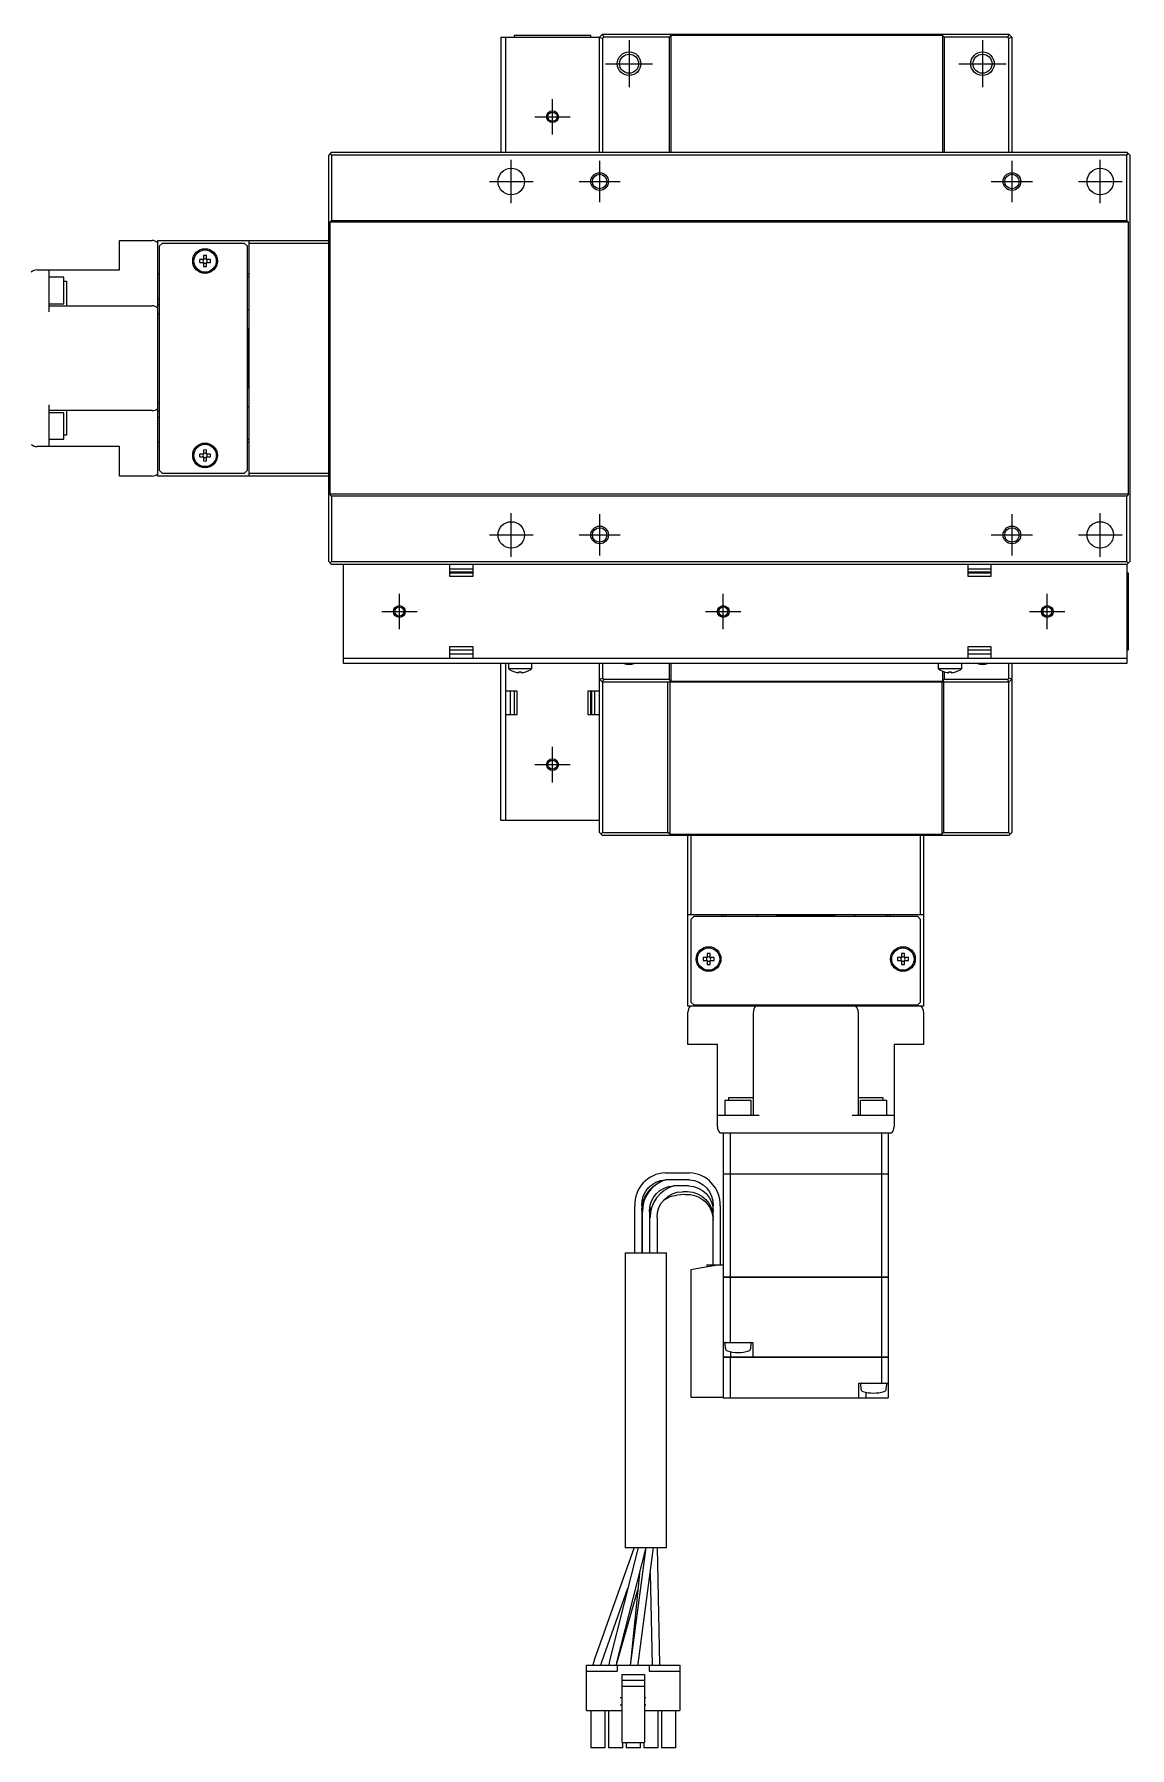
# Model space of a CAD drawing. Extents: x 0 to 803, y -8 to 480.
# Drawn here: x 617.3 to 803.3, y 96.7 to 387.6 of the extents above; entities that cross this region are included whole.
import ezdxf

# ---------------------------------------------------------------- set-up
doc = ezdxf.new("R2010")
doc.units = 0
doc.header["$LTSCALE"] = 0.5
doc.linetypes.add('CENTER', pattern=[50.8, 31.75, -6.35, 6.35, -6.35])
for name, color, linetype in [('MSM_CENTER', 1, 'CENTER'), ('MSM_CONTINUOUS', 7, 'CONTINUOUS'), ('MSM_NARROW', 5, 'CONTINUOUS')]:
    doc.layers.add(name, color=color, linetype=linetype)

msp = doc.modelspace()

# ---------------------------------------------------------------- linework, layer by layer
at = {"layer": 'MSM_CENTER'}
for p, q in [((718.27, 386.61), (718.27, 378.61)), ((778.27, 386.61), (778.27, 378.61)), ((714.27, 382.61), (722.27, 382.61)), ((774.27, 382.61), (782.27, 382.61)), ((705.27, 370.61), (705.27, 376.61)), ((702.27, 373.61), (708.27, 373.61)), ((698.27, 358.91), (698.27, 366.31)), ((713.27, 366.11), (713.27, 359.11)), ((783.27, 366.11), (783.27, 359.11)), ((798.27, 358.91), (798.27, 366.31)), ((694.57, 362.61), (701.97, 362.61)), ((709.77, 362.61), (716.77, 362.61)), ((779.77, 362.61), (786.77, 362.61)), ((794.57, 362.61), (801.97, 362.61)), ((698.27, 298.91), (698.27, 306.31)), ((713.27, 306.11), (713.27, 299.11)), ((783.27, 306.11), (783.27, 299.11)), ((798.27, 298.91), (798.27, 306.31)), ((694.57, 302.61), (701.97, 302.61)), ((709.77, 302.61), (716.77, 302.61)), ((779.77, 302.61), (786.77, 302.61)), ((794.57, 302.61), (801.97, 302.61)), ((679.27, 286.61), (679.27, 292.61)), ((734.27, 286.61), (734.27, 292.61)), ((789.27, 286.61), (789.27, 292.61)), ((676.27, 289.61), (682.27, 289.61)), ((731.27, 289.61), (737.27, 289.61)), ((786.27, 289.61), (792.27, 289.61)), ((705.27, 260.61), (705.27, 266.61)), ((702.27, 263.61), (708.27, 263.61))]:
    msp.add_line(p, q, dxfattribs=at)
at = {"layer": 'MSM_CONTINUOUS'}
for p, q in [((696.47, 387.11), (713.27, 387.11)), ((696.47, 387.11), (696.47, 367.61)), ((697.27, 387.11), (697.27, 367.61)), ((711.77, 387.41), (698.77, 387.41)), ((698.77, 387.41), (698.77, 387.11)), ((711.77, 387.11), (711.77, 387.41)), ((713.27, 387.11), (713.77, 387.61)), ((713.27, 387.11), (713.77, 386.9)), ((713.27, 367.61), (713.27, 387.11)), ((713.77, 387.61), (782.77, 387.61)), ((713.98, 387.11), (713.77, 387.61)), ((713.98, 387.11), (713.77, 386.9)), ((713.77, 386.9), (713.77, 367.61)), ((725.07, 387.11), (713.98, 387.11)), ((725.07, 387.11), (725.37, 387.41)), ((725.07, 387.11), (725.07, 367.61)), ((771.47, 387.41), (725.37, 387.41)), ((725.37, 387.41), (725.37, 367.61)), ((771.47, 387.41), (771.77, 387.11)), ((771.47, 387.41), (771.47, 367.61)), ((782.57, 387.11), (771.77, 387.11)), ((771.77, 387.11), (771.77, 367.61)), ((782.77, 387.61), (782.57, 387.11)), ((782.77, 386.9), (782.57, 387.11)), ((782.77, 387.61), (783.27, 387.11)), ((783.27, 387.11), (782.77, 386.9)), ((782.77, 367.61), (782.77, 386.9)), ((783.27, 387.11), (783.27, 367.61)), ((667.77, 367.61), (667.27, 367.11)), ((667.27, 298.11), (667.27, 367.11)), ((667.52, 367.36), (667.77, 367.11)), ((667.77, 367.61), (802.77, 367.61)), ((667.77, 367.11), (667.77, 356.01)), ((802.77, 367.11), (667.77, 367.11)), ((803.27, 367.11), (802.77, 367.61)), ((802.77, 367.11), (803.02, 367.36)), ((802.77, 356.01), (802.77, 367.11)), ((803.27, 367.11), (803.27, 298.11)), ((667.47, 355.71), (667.77, 356.01)), ((667.47, 355.71), (667.47, 309.51)), ((803.07, 355.71), (667.47, 355.71)), ((667.77, 356.01), (802.77, 356.01)), ((802.77, 356.01), (803.07, 355.71)), ((803.07, 309.51), (803.07, 355.71)), ((631.77, 347.61), (631.77, 352.61)), ((631.77, 352.61), (637.27, 352.61)), ((638.27, 352.61), (667.27, 352.61)), ((638.27, 312.61), (638.27, 352.61)), ((638.97, 352.11), (638.47, 351.61)), ((652.97, 352.11), (638.97, 352.11)), ((653.47, 351.61), (652.97, 352.11)), ((653.77, 312.61), (653.77, 352.61)), ((667.27, 352.11), (653.77, 352.11)), ((638.47, 351.61), (638.47, 313.61)), ((646.03, 349.35), (645.36, 349.35)), ((646.03, 350.03), (646.03, 349.35)), ((646.51, 349.35), (646.51, 350.03)), ((647.19, 349.35), (646.51, 349.35)), ((653.47, 313.61), (653.47, 351.61)), ((617.77, 347.61), (631.77, 347.61)), ((619.77, 347.61), (619.77, 340.51)), ((622.27, 346.36), (619.77, 346.36)), ((622.27, 341.86), (622.27, 346.36)), ((638.47, 346.86), (638.27, 346.86)), ((645.36, 348.87), (646.03, 348.87)), ((646.03, 348.87), (646.03, 348.19)), ((646.51, 348.19), (646.51, 348.87)), ((646.51, 348.87), (647.19, 348.87)), ((653.77, 346.86), (653.47, 346.86)), ((653.77, 346.36), (653.47, 346.36)), ((622.27, 345.69), (622.77, 345.69)), ((622.77, 345.69), (622.77, 341.51)), ((619.77, 341.86), (622.27, 341.86)), ((619.77, 341.51), (637.27, 341.51)), ((638.47, 342.61), (638.27, 342.61)), ((638.47, 341.61), (638.27, 341.61)), ((653.47, 340.86), (653.77, 340.86)), ((638.47, 340.11), (638.27, 340.11)), ((653.57, 337.61), (653.47, 337.61)), ((653.57, 327.61), (653.57, 337.61)), ((653.77, 337.41), (653.57, 337.61)), ((653.47, 327.61), (653.57, 327.61)), ((653.57, 327.61), (653.77, 327.81)), ((619.77, 324.71), (619.77, 317.61)), ((637.27, 323.71), (619.77, 323.71)), ((622.27, 323.36), (619.77, 323.36)), ((622.27, 318.86), (622.27, 323.36)), ((622.77, 323.71), (622.77, 319.53)), ((638.27, 325.11), (638.47, 325.11)), ((638.47, 323.61), (638.27, 323.61)), ((653.77, 324.36), (653.47, 324.36)), ((638.27, 322.61), (638.47, 322.61)), ((631.77, 317.61), (617.77, 317.61)), ((619.77, 318.86), (622.27, 318.86)), ((622.77, 319.53), (622.27, 319.53)), ((631.77, 312.61), (631.77, 317.61)), ((638.27, 318.36), (638.47, 318.36)), ((653.47, 318.86), (653.77, 318.86)), ((653.47, 318.36), (653.77, 318.36)), ((646.03, 316.35), (645.36, 316.35)), ((645.36, 315.87), (646.03, 315.87)), ((646.03, 317.03), (646.03, 316.35)), ((646.03, 315.87), (646.03, 315.19)), ((646.51, 316.35), (646.51, 317.03)), ((647.19, 316.35), (646.51, 316.35)), ((646.51, 315.19), (646.51, 315.87)), ((646.51, 315.87), (647.19, 315.87)), ((637.27, 312.61), (631.77, 312.61)), ((667.27, 312.61), (638.27, 312.61)), ((638.47, 313.61), (638.97, 313.11)), ((638.97, 313.11), (652.97, 313.11)), ((652.97, 313.11), (653.47, 313.61)), ((653.77, 313.11), (667.27, 313.11)), ((667.77, 309.21), (667.47, 309.51)), ((803.07, 309.51), (667.47, 309.51)), ((667.77, 309.21), (667.77, 298.11)), ((802.77, 309.21), (667.77, 309.21)), ((803.07, 309.51), (802.77, 309.21)), ((802.77, 298.11), (802.77, 309.21)), ((667.27, 298.11), (667.77, 297.61)), ((667.77, 298.11), (667.52, 297.86)), ((667.77, 298.11), (802.77, 298.11)), ((802.77, 297.61), (667.77, 297.61)), ((669.77, 280.81), (669.77, 297.61)), ((687.77, 297.61), (687.77, 295.61)), ((691.77, 296.81), (687.77, 296.81)), ((691.77, 295.61), (691.77, 297.61)), ((775.77, 297.61), (775.77, 295.61)), ((779.77, 296.81), (775.77, 296.81)), ((779.77, 295.61), (779.77, 297.61)), ((802.77, 297.61), (803.27, 298.11)), ((803.02, 297.86), (802.77, 298.11)), ((802.77, 297.61), (802.77, 280.81)), ((691.77, 296.31), (687.77, 296.31)), ((691.77, 296.11), (687.77, 296.11)), ((687.77, 295.61), (691.77, 295.61)), ((779.77, 296.31), (775.77, 296.31)), ((779.77, 296.11), (775.77, 296.11)), ((775.77, 295.61), (779.77, 295.61)), ((803.07, 296.11), (802.77, 296.11)), ((803.07, 283.11), (803.07, 296.11)), ((687.77, 283.61), (687.77, 281.61)), ((691.77, 283.61), (687.77, 283.61)), ((687.77, 283.11), (691.77, 283.11)), ((687.77, 282.41), (691.77, 282.41)), ((691.77, 281.61), (691.77, 283.61)), ((779.77, 283.61), (775.77, 283.61)), ((775.77, 283.61), (775.77, 281.61)), ((775.77, 283.11), (779.77, 283.11)), ((775.77, 282.41), (779.77, 282.41)), ((779.77, 281.61), (779.77, 283.61)), ((802.77, 283.11), (803.07, 283.11)), ((802.77, 281.61), (669.77, 281.61)), ((802.77, 280.81), (669.77, 280.81)), ((696.47, 254.11), (696.47, 280.81)), ((697.27, 280.81), (697.27, 254.11)), ((697.77, 280.81), (697.77, 279.91)), ((697.77, 279.91), (701.77, 279.91)), ((698.82, 279.36), (698.85, 279.36)), ((699.57, 279.36), (699.97, 279.36)), ((699.57, 279.22), (699.57, 279.36)), ((699.97, 279.36), (699.97, 279.22)), ((700.7, 279.36), (700.72, 279.36)), ((701.77, 279.91), (701.77, 280.81)), ((713.27, 252.11), (713.27, 280.81)), ((713.77, 280.81), (713.77, 278.32)), ((725.07, 280.81), (725.07, 278.11)), ((725.37, 280.81), (725.37, 277.81)), ((770.77, 280.81), (770.77, 279.91)), ((770.77, 279.91), (774.77, 279.91)), ((771.47, 279.49), (771.47, 277.81)), ((771.77, 279.37), (771.77, 278.11)), ((771.82, 279.36), (771.85, 279.36)), ((772.57, 279.36), (772.97, 279.36)), ((772.57, 279.22), (772.57, 279.36)), ((772.97, 279.36), (772.97, 279.22)), ((773.7, 279.36), (773.72, 279.36)), ((774.77, 279.91), (774.77, 280.81)), ((782.77, 278.32), (782.77, 280.81)), ((783.27, 280.81), (783.27, 252.11)), ((713.27, 278.11), (713.77, 278.32)), ((713.77, 277.61), (713.27, 278.11)), ((713.77, 278.32), (713.98, 278.11)), ((713.77, 277.61), (713.98, 278.11)), ((782.77, 277.61), (713.77, 277.61)), ((713.77, 277.61), (713.77, 252.11)), ((713.98, 278.11), (725.07, 278.11)), ((724.87, 252.11), (724.87, 277.61)), ((725.37, 277.81), (725.07, 278.11)), ((725.17, 277.61), (725.17, 251.81)), ((725.37, 277.81), (771.47, 277.81)), ((771.37, 277.61), (771.37, 251.81)), ((771.77, 278.11), (771.47, 277.81)), ((771.67, 277.61), (771.67, 252.11)), ((771.77, 278.11), (782.57, 278.11)), ((782.57, 278.11), (782.77, 278.32)), ((782.77, 277.61), (782.57, 278.11)), ((783.27, 278.11), (782.77, 278.32)), ((783.27, 278.11), (782.77, 277.61)), ((782.77, 252.11), (782.77, 277.61)), ((699.27, 276.11), (697.27, 276.11)), ((698.07, 276.11), (698.07, 272.11)), ((698.77, 276.11), (698.77, 272.11)), ((699.27, 272.11), (699.27, 276.11)), ((713.27, 276.11), (711.27, 276.11)), ((711.27, 276.11), (711.27, 272.11)), ((711.77, 272.11), (711.77, 276.11)), ((711.97, 272.11), (711.97, 276.11)), ((712.47, 272.11), (712.47, 276.11)), ((697.27, 272.11), (699.27, 272.11)), ((711.27, 272.11), (713.27, 272.11)), ((713.27, 254.11), (696.47, 254.11)), ((713.27, 252.11), (713.77, 251.61)), ((713.52, 251.86), (713.77, 252.11)), ((713.77, 252.11), (724.87, 252.11)), ((782.77, 251.61), (713.77, 251.61)), ((725.17, 251.81), (724.87, 252.11)), ((725.17, 251.81), (771.37, 251.81)), ((728.27, 222.61), (728.27, 251.61)), ((728.77, 251.61), (728.77, 238.11)), ((767.77, 238.11), (767.77, 251.61)), ((768.27, 251.61), (768.27, 222.61)), ((771.67, 252.11), (771.37, 251.81)), ((771.67, 252.11), (782.77, 252.11)), ((782.77, 252.11), (783.02, 251.86)), ((782.77, 251.61), (783.27, 252.11)), ((768.27, 238.11), (728.27, 238.11)), ((729.27, 237.81), (728.77, 237.31)), ((728.77, 237.31), (728.77, 223.31)), ((767.27, 237.81), (729.27, 237.81)), ((734.02, 238.11), (734.02, 237.81)), ((734.52, 238.11), (734.52, 237.81)), ((740.02, 237.81), (740.02, 238.11)), ((743.47, 238.11), (743.27, 237.91)), ((753.27, 237.91), (743.27, 237.91)), ((743.27, 237.91), (743.27, 237.81)), ((753.27, 237.91), (753.07, 238.11)), ((753.27, 237.81), (753.27, 237.91)), ((756.52, 238.11), (756.52, 237.81)), ((762.02, 237.81), (762.02, 238.11)), ((762.52, 237.81), (762.52, 238.11)), ((767.77, 237.31), (767.27, 237.81)), ((767.77, 223.31), (767.77, 237.31)), ((731.53, 230.85), (730.86, 230.85)), ((730.86, 230.37), (731.53, 230.37)), ((731.53, 231.53), (731.53, 230.85)), ((731.53, 230.37), (731.53, 229.69)), ((732.01, 230.85), (732.01, 231.53)), ((732.69, 230.85), (732.01, 230.85)), ((732.01, 229.69), (732.01, 230.37)), ((732.01, 230.37), (732.69, 230.37)), ((764.53, 230.85), (763.86, 230.85)), ((763.86, 230.37), (764.53, 230.37)), ((764.53, 231.53), (764.53, 230.85)), ((764.53, 230.37), (764.53, 229.69)), ((765.01, 230.85), (765.01, 231.53)), ((765.69, 230.85), (765.01, 230.85)), ((765.01, 229.69), (765.01, 230.37)), ((765.01, 230.37), (765.69, 230.37)), ((768.27, 222.61), (728.27, 222.61)), ((728.27, 216.11), (728.27, 221.61)), ((728.77, 223.31), (729.27, 222.81)), ((729.27, 222.81), (767.27, 222.81)), ((734.02, 222.81), (734.02, 222.61)), ((738.27, 222.81), (738.27, 222.61)), ((739.27, 222.81), (739.27, 222.61)), ((739.37, 204.11), (739.37, 221.61)), ((740.77, 222.81), (740.77, 222.61)), ((755.77, 222.61), (755.77, 222.81)), ((757.17, 221.61), (757.17, 204.11)), ((757.27, 222.81), (757.27, 222.61)), ((758.27, 222.61), (758.27, 222.81)), ((762.52, 222.61), (762.52, 222.81)), ((767.27, 222.81), (767.77, 223.31)), ((768.27, 221.61), (768.27, 216.11)), ((733.27, 216.11), (728.27, 216.11)), ((733.27, 202.11), (733.27, 216.11)), ((763.27, 216.11), (763.27, 202.11)), ((768.27, 216.11), (763.27, 216.11)), ((739.02, 206.61), (734.52, 206.61)), ((734.52, 206.61), (734.52, 204.11)), ((735.19, 206.61), (735.19, 207.11)), ((735.19, 207.11), (739.37, 207.11)), ((739.02, 204.11), (739.02, 206.61)), ((757.17, 207.11), (761.35, 207.11)), ((762.02, 206.61), (757.52, 206.61)), ((757.52, 206.61), (757.52, 204.11)), ((761.35, 207.11), (761.35, 206.61)), ((762.02, 204.11), (762.02, 206.61)), ((733.27, 204.11), (740.37, 204.11)), ((756.17, 204.11), (763.27, 204.11)), ((733.66, 201.11), (762.89, 201.11)), ((734.27, 201.11), (734.27, 194.12)), ((735.43, 201.11), (735.43, 194.12)), ((761.12, 201.11), (761.12, 194.12)), ((762.27, 201.11), (762.27, 194.12)), ((724.43, 194.31), (728.52, 194.31)), ((728.52, 193.11), (724.43, 193.11)), ((724.43, 193.1), (724.47, 193.11)), ((728.36, 192.11), (725.89, 192.11)), ((734.27, 194.12), (762.27, 194.12)), ((734.27, 194.11), (734.27, 156.11)), ((762.27, 194.11), (734.27, 194.11)), ((734.28, 194.11), (734.28, 194.12)), ((735.43, 194.11), (735.43, 194.12)), ((735.43, 194.11), (735.43, 176.62)), ((761.12, 194.11), (761.12, 194.12)), ((761.12, 194.11), (761.12, 176.62)), ((762.26, 194.11), (762.26, 194.12)), ((762.27, 194.11), (762.27, 176.62)), ((727.76, 190.64), (726.37, 190.51)), ((728.21, 191.11), (727.33, 191.11)), ((719.22, 180.71), (719.22, 188.71)), ((720.42, 188.71), (720.42, 180.71)), ((720.52, 180.71), (720.52, 187.71)), ((721.88, 188.42), (721.72, 187.21)), ((721.72, 187.71), (721.72, 180.71)), ((721.82, 187.71), (721.88, 188.42)), ((721.82, 180.71), (721.82, 187.71)), ((721.88, 188.42), (721.88, 188.45)), ((721.88, 188.45), (721.88, 188.42)), ((723.02, 186.71), (723.02, 180.71)), ((732.52, 178.71), (732.52, 188.71)), ((732.52, 186.23), (732.52, 186.47)), ((733.72, 188.71), (733.72, 178.71)), ((717.62, 180.71), (724.62, 180.71)), ((717.62, 180.71), (717.62, 130.71)), ((724.62, 130.71), (724.62, 180.71)), ((730.26, 178.11), (728.77, 177.85)), ((728.77, 177.85), (728.77, 156.21)), ((733.67, 178.71), (730.26, 178.11)), ((731.47, 178.71), (731.47, 178.32)), ((731.47, 178.71), (734.27, 178.71)), ((734.27, 176.62), (762.27, 176.62)), ((762.27, 176.61), (734.27, 176.61)), ((734.28, 176.61), (734.28, 176.62)), ((735.43, 176.61), (735.43, 176.62)), ((735.43, 176.61), (735.43, 165.51)), ((761.12, 176.61), (761.12, 176.62)), ((761.12, 176.61), (761.12, 163.01)), ((762.26, 176.61), (762.26, 176.62)), ((762.27, 176.61), (762.27, 163.01)), ((734.27, 165.51), (739.27, 165.51)), ((734.27, 163.01), (762.27, 163.01)), ((762.27, 163), (734.27, 163)), ((734.28, 163.01), (734.28, 163)), ((734.54, 165.29), (734.61, 164.53)), ((735.43, 163.01), (735.43, 163)), ((735.43, 163), (735.43, 156.11)), ((735.52, 163.01), (735.52, 163.94)), ((738.94, 164.53), (739.01, 165.29)), ((739.27, 165.51), (739.27, 163.01)), ((761.12, 163.01), (761.12, 163)), ((761.12, 163), (761.12, 158.61)), ((762.26, 163.01), (762.26, 163)), ((762.27, 163), (762.27, 156.11)), ((757.27, 156.11), (757.27, 158.61)), ((757.27, 158.61), (762.27, 158.61)), ((757.54, 158.4), (757.61, 157.64)), ((761.94, 157.64), (762.01, 158.4)), ((728.77, 156.21), (734.27, 156.21)), ((734.27, 156.11), (762.27, 156.11)), ((758.52, 156.11), (758.52, 157.05)), ((719.13, 130.71), (712.4, 111.75)), ((719.8, 130.71), (714.95, 111.47)), ((716.21, 111.16), (721.09, 130.49)), ((717.62, 130.71), (724.62, 130.71)), ((721.12, 130.71), (718.52, 111.12)), ((719.81, 110.95), (722.43, 130.71)), ((723.47, 110.89), (723.07, 130.71)), ((720.03, 126.29), (718.51, 111.12)), ((721.86, 126.41), (722.17, 110.86)), ((713.63, 111.32), (718.05, 123.78)), ((716.24, 111.21), (719.75, 123.53)), ((711.02, 110.71), (726.87, 110.71)), ((711.02, 103.06), (711.02, 110.71)), ((712.4, 111.75), (712.14, 110.71)), ((712.4, 111.74), (712.14, 110.71)), ((712.4, 111.75), (712.4, 111.74)), ((713.46, 110.71), (713.63, 111.32)), ((713.63, 111.31), (713.63, 111.32)), ((714.95, 111.47), (714.81, 110.71)), ((716.12, 110.71), (716.21, 111.16)), ((716.13, 110.71), (716.24, 111.21)), ((716.22, 110.71), (716.22, 109.69)), ((718.51, 111.12), (718.48, 110.71)), ((718.52, 111.12), (718.48, 110.71)), ((719.79, 110.71), (719.81, 110.95)), ((721.68, 110.71), (721.68, 109.69)), ((722.17, 110.86), (722.17, 110.71)), ((723.47, 110.82), (723.47, 110.89)), ((723.47, 110.71), (723.47, 110.89)), ((723.47, 110.71), (723.47, 110.82)), ((726.87, 110.71), (726.87, 103.06)), ((711.02, 109.69), (716.22, 109.69)), ((717.02, 109.16), (720.88, 109.16)), ((717.02, 109.16), (717.02, 97.6)), ((717.02, 108.16), (720.88, 108.16)), ((720.88, 109.16), (720.88, 97.6)), ((721.68, 109.69), (726.87, 109.69)), ((717.02, 105.16), (716.77, 105.16)), ((717.02, 107.14), (720.88, 107.14)), ((721.13, 105.16), (720.88, 105.16)), ((711.02, 103.06), (717.02, 103.06)), ((711.75, 103.06), (711.75, 96.71)), ((714.15, 103.06), (714.15, 96.71)), ((714.75, 103.06), (714.75, 96.71)), ((716.77, 104.01), (717.02, 104.01)), ((720.88, 104.01), (721.13, 104.01)), ((720.88, 103.06), (726.87, 103.06)), ((723.15, 103.06), (723.15, 96.71)), ((723.75, 103.06), (723.75, 96.71)), ((726.15, 103.06), (726.15, 96.71)), ((714.15, 96.71), (711.75, 96.71)), ((717.15, 96.71), (714.75, 96.71)), ((717.02, 97.6), (720.88, 97.6)), ((717.15, 97.6), (717.15, 96.71)), ((717.75, 97.6), (717.75, 96.71)), ((720.15, 96.71), (717.75, 96.71)), ((720.15, 97.6), (720.15, 96.71)), ((720.75, 97.6), (720.75, 96.71)), ((723.15, 96.71), (720.75, 96.71)), ((726.15, 96.71), (723.75, 96.71))]:
    msp.add_line(p, q, dxfattribs=at)
for centre, radius in [((718.27, 382.61), 1.62), ((778.27, 382.61), 1.62), ((705.27, 373.61), 0.783), ((698.27, 362.61), 2.25), ((713.27, 362.61), 1.23), ((783.27, 362.61), 1.23), ((798.27, 362.61), 2.25), ((646.27, 349.11), 2.1), ((646.27, 349.11), 1.9), ((646.27, 316.11), 2.1), ((646.27, 316.11), 1.9), ((698.27, 302.61), 2.25), ((713.27, 302.61), 1.23), ((783.27, 302.61), 1.23), ((798.27, 302.61), 2.25), ((679.27, 289.61), 0.783), ((734.27, 289.61), 0.783), ((789.27, 289.61), 0.783), ((705.27, 263.61), 0.783), ((731.77, 230.61), 2.1), ((731.77, 230.61), 1.9), ((764.77, 230.61), 2.1), ((764.77, 230.61), 1.9)]:
    msp.add_circle(centre, radius, dxfattribs=at)
for centre, radius, start, end in [((637.27, 351.11), 1.5, 48.1897, 90), ((646.27, 349.11), 0.95, 165.3667, 194.6333), ((646.27, 349.11), 0.365, 138.8496, 221.1504), ((646.27, 349.11), 0.95, 75.3667, 104.6333), ((646.27, 349.11), 0.365, 48.8496, 131.1504), ((646.27, 349.11), 0.365, 318.8496, 41.1504), ((646.27, 349.11), 0.95, 345.3667, 14.6333), ((617.77, 346.11), 1.5, 90, 131.8103), ((646.27, 349.11), 0.365, 228.8496, 311.1504), ((646.27, 349.11), 0.95, 255.3667, 284.6333), ((637.27, 340.01), 1.5, 48.1897, 90), ((637.27, 325.21), 1.5, 270, 311.8103), ((617.77, 319.11), 1.5, 228.1897, 270), ((646.27, 316.11), 0.95, 165.3667, 194.6333), ((646.27, 316.11), 0.365, 138.8496, 221.1504), ((646.27, 316.11), 0.95, 75.3667, 104.6333), ((646.27, 316.11), 0.365, 48.8496, 131.1504), ((646.27, 316.11), 0.365, 228.8496, 311.1504), ((646.27, 316.11), 0.95, 255.3667, 284.6333), ((646.27, 316.11), 0.365, 318.8496, 41.1504), ((646.27, 316.11), 0.95, 345.3667, 14.6333), ((637.27, 314.11), 1.5, 270, 311.8103), ((699.77, 282.41), 3.2, 231.3178, 252.73), ((699.77, 282.41), 3.19, 253.0947, 266.4097), ((699.77, 282.41), 3.19, 273.5903, 286.9053), ((699.77, 282.41), 3.2, 287.27, 308.6822), ((772.77, 282.41), 3.2, 231.3178, 252.73), ((772.77, 282.41), 3.19, 253.0947, 266.4097), ((772.77, 282.41), 3.19, 273.5903, 286.9053), ((772.77, 282.41), 3.2, 287.27, 308.6822), ((731.77, 230.61), 0.95, 165.3667, 194.6333), ((731.77, 230.61), 0.365, 138.8496, 221.1504), ((731.77, 230.61), 0.95, 75.3667, 104.6333), ((731.77, 230.61), 0.365, 48.8496, 131.1504), ((731.77, 230.61), 0.365, 228.8496, 311.1504), ((731.77, 230.61), 0.365, 318.8496, 41.1504), ((731.77, 230.61), 0.95, 345.3667, 14.6333), ((764.77, 230.61), 0.95, 165.3667, 194.6333), ((764.77, 230.61), 0.365, 138.8496, 221.1504), ((764.77, 230.61), 0.95, 75.3667, 104.6333), ((764.77, 230.61), 0.365, 48.8496, 131.1504), ((764.77, 230.61), 0.365, 228.8496, 311.1504), ((764.77, 230.61), 0.365, 318.8496, 41.1504), ((764.77, 230.61), 0.95, 345.3667, 14.6333), ((731.77, 230.61), 0.95, 255.3667, 284.6333), ((764.77, 230.61), 0.95, 255.3667, 284.6333), ((729.77, 221.61), 1.5, 138.1897, 180), ((740.87, 221.61), 1.5, 138.1897, 180), ((755.67, 221.61), 1.5, 0, 41.8103), ((766.77, 221.61), 1.5, 0, 41.8103), ((734.77, 202.11), 1.5, 180, 221.8103), ((761.77, 202.11), 1.5, 318.1897, 0), ((724.63, 188.91), 5.41, 92.1273, 182.0933), ((726.09, 187.79), 5.57, 107.3809, 180.7723), ((727.41, 186.74), 5.59, 105.9654, 180.2921), ((728.32, 188.9), 5.41, 357.9657, 87.8137), ((734.74, 165.31), 0.2, 90, 185), ((735.11, 164.57), 0.5, 185, 252.3708), ((736.77, 169.81), 6, 252.3708, 287.6292), ((738.44, 164.57), 0.5, 287.6292, 355), ((738.81, 165.31), 0.2, 355, 90), ((757.74, 158.42), 0.2, 108.1949, 185), ((758.11, 157.68), 0.5, 185, 252.3708), ((759.77, 162.92), 6, 252.3708, 287.6292), ((761.44, 157.68), 0.5, 287.6292, 355), ((761.81, 158.42), 0.2, 355, 71.8051)]:
    msp.add_arc(centre, radius, start, end, dxfattribs=at)
at = {"layer": 'MSM_CONTINUOUS', "extrusion": (0, 0, -1)}
for centre, radius, start, end in [((-724.64, 188.9), 4.22, 357.5064, 87.069), ((-725.87, 187.82), 5.45, 1.1091, 66.0046), ((-726.01, 187.82), 4.29, 358.4892, 88.3121), ((-728.24, 187.83), 4.29, 91.642, 181.5567), ((-728.31, 188.9), 4.22, 92.8542, 182.5704), ((-727.38, 186.75), 4.36, 359.4314, 89.3937), ((-726.76, 186.16), 4.37, 52.9581, 84.9542), ((-728.14, 186.26), 4.39, 85.0821, 180.1308), ((-728.17, 186.76), 4.36, 90.5892, 180.5857)]:
    msp.add_arc(centre, radius, start, end, dxfattribs=at)
at = {"layer": 'MSM_NARROW'}
for centre, radius in [((718.27, 382.61), 2), ((778.27, 382.61), 2), ((705.27, 373.61), 1), ((713.27, 362.61), 1.5), ((783.27, 362.61), 1.5), ((713.27, 302.61), 1.5), ((783.27, 302.61), 1.5), ((679.27, 289.61), 1), ((734.27, 289.61), 1), ((789.27, 289.61), 1), ((705.27, 263.61), 1)]:
    msp.add_circle(centre, radius, dxfattribs=at)
for centre in [(718.27, 282.61), (778.27, 282.61)]:
    msp.add_arc(centre, 2, 244.1581, 295.8419, dxfattribs=at)

doc.saveas('drawing.dxf')
